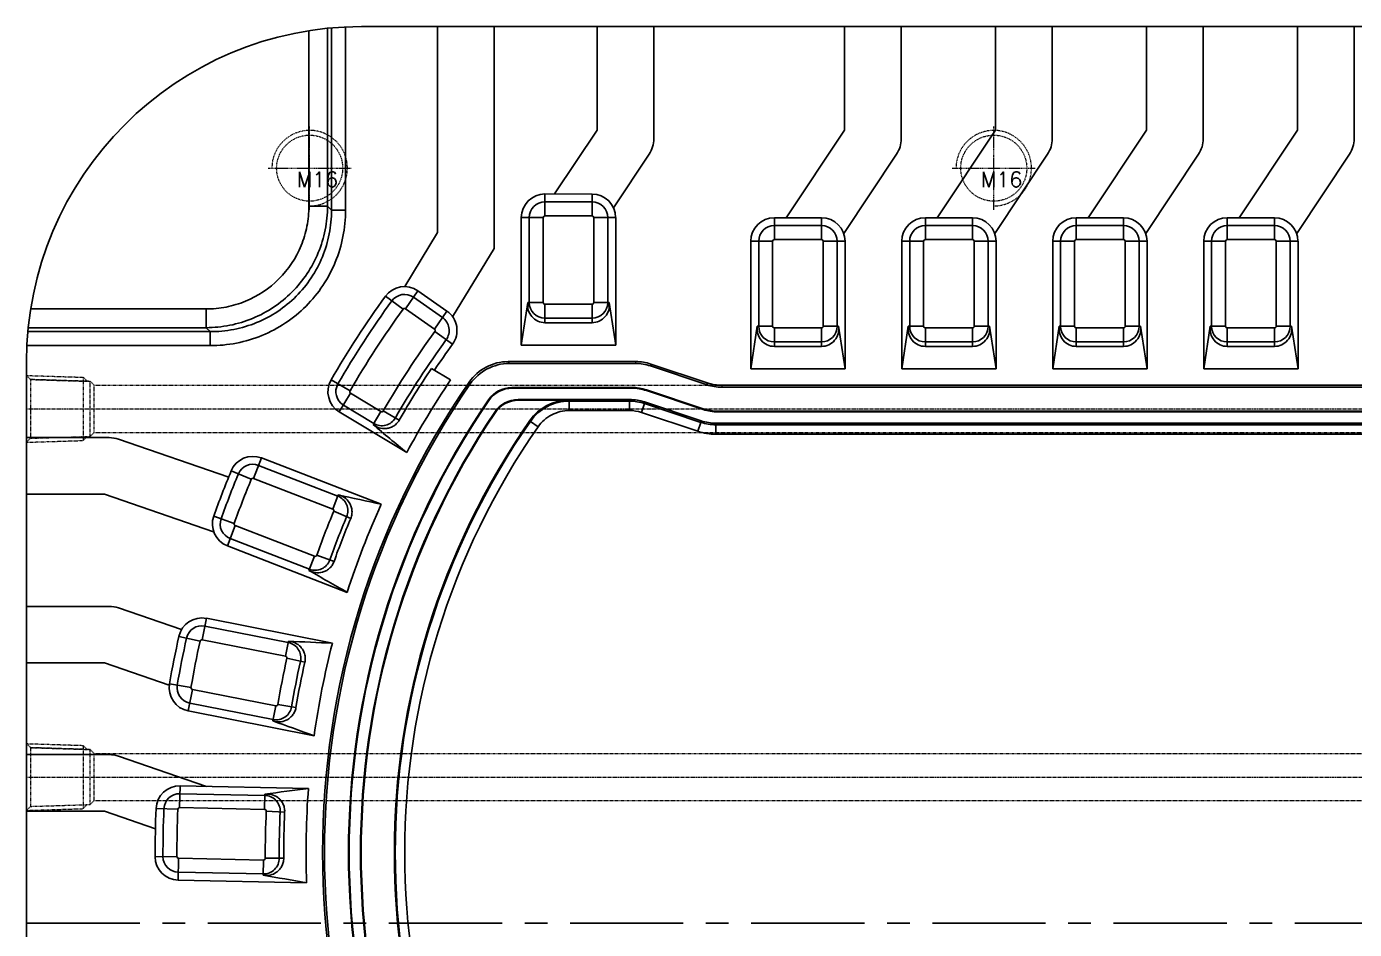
# Model space of a CAD drawing. Header units: millimetres. Extents: x 2105 to 2746, y 1639 to 2029.
# Drawn here: x 2104.6 to 2386, y 1827.9 to 2019.2 of the extents above; entities that cross this region are included whole.
import ezdxf

# ---------------------------------------------------------------- set-up
doc = ezdxf.new("R2010")
doc.units = ezdxf.units.MM
doc.linetypes.add('CENTER', pattern=[0.6, 0.375, -0.075, 0.075, -0.075])
doc.linetypes.add('HIDDEN', pattern=[0.2, 0.1, -0.1])
doc.layers.add('cool', color=153, linetype='HIDDEN', lineweight=9)
doc.layers.add('screw', color=33, linetype='Continuous', lineweight=13)
doc.styles.add('TXT', font='txt.shx', dxfattribs={"bigfont": 'gbcbig.shx'})

# ---------------------------------------------------------------- blocks, each defined once
blk = doc.blocks.new('cool_jt_f12')
at = {"layer": 'cool', "ltscale": 0.3}
for p, q in [((0, 7.0785), (0.856, 6.2225)), ((0, 7.0785), (12, 6.7035)), ((0.856, 6.2225), (0.856, -6.2225)), ((13.5, 5.827375), (0.856, 6.2225)), ((0.856, 6.2225), (13.5, 5.827375)), ((12, 6.7035), (12.856, 5.8475)), ((12, 6.7035), (12, -6.7035)), ((14.327375, 5), (13.5, 5.827375)), ((13.5, -5.827375), (13.5, 5.827375)), ((14.327375, -5), (14.327375, 5)), ((13.5, -5.827375), (14.327375, -5)), ((0.856, -6.2225), (0, -7.0785)), ((0, -7.0785), (12, -6.7035)), ((0.856, -6.2225), (13.5, -5.827375)), ((12, -6.7035), (12.856, -5.8475))]:
    blk.add_line(p, q, dxfattribs=at)
blk = doc.blocks.new('04')
at = {"layer": 'cool', "ltscale": 0.932966}
for p, q in [((562.52, -812.86), (1165.19, -812.86)), ((562.52, -822.86), (1003.19, -822.86))]:
    blk.add_line(p, q, dxfattribs=at)
at = {"layer": 'cool', "color": 1, "linetype": 'CENTER', "ltscale": 0.621977}
blk.add_line((548.19, -817.86), (1178.19, -817.86), dxfattribs=at)
at = {"layer": 'cool', "ltscale": 0.932966}
blk.add_blockref('cool_jt_f12', (548.19, -817.86), dxfattribs=at)
blk = doc.blocks.new('02')
at = {"layer": 'cool', "ltscale": 0.932966}
for p, q in [((1262.52, -963.86), (1863.86, -963.86)), ((1262.52, -973.86), (1863.86, -973.86))]:
    blk.add_line(p, q, dxfattribs=at)
at = {"layer": 'cool', "color": 1, "linetype": 'CENTER', "ltscale": 0.621977}
blk.add_line((1248.19, -968.86), (1878.19, -968.86), dxfattribs=at)
at = {"layer": 'cool', "ltscale": 0.932966}
blk.add_blockref('cool_jt_f12', (1248.19, -968.86), dxfattribs=at)
blk = doc.blocks.new('screw_m16_g')
at = {"layer": 'screw', "color": 1, "linetype": 'CENTER', "ltscale": 0.497582}
for p, q in [((0, -8.8), (0, 8.8)), ((-8.8, 0), (8.8, 0))]:
    blk.add_line(p, q, dxfattribs=at)
at = {"layer": 'screw', "color": 33, "linetype": 'HIDDEN', "ltscale": 0.497582}
blk.add_circle((0, 0), 7, dxfattribs=at)
at = {"layer": 'screw', "color": 92, "linetype": 'HIDDEN', "ltscale": 0.497582}
blk.add_arc((0, 0), 8, 270, 180, dxfattribs=at)
at = {"layer": 'screw', "color": 6, "style": 'TXT'}
blk.add_text('M16', height=3.2, dxfattribs=at).set_placement((-2.72, -4))

msp = doc.modelspace()

# ---------------------------------------------------------------- linework, layer by layer
at = {"color": 7, "linetype": 'Continuous'}
for p, q in [((2164.435, 1981.155), (2164.435, 2018.322)), ((2168.396, 1981.155), (2168.396, 2018.839)), ((2169.235, 1980.315), (2169.235, 2018.92)), ((2172.206, 1980.315), (2172.206, 2019.124)), ((2175.598, 2019.205), (2663.598, 2019.205)), ((2191.695, 2019.205), (2191.695, 1975.542)), ((2203.695, 2019.205), (2203.695, 1972.179)), ((2225.544, 2019.205), (2225.544, 1997.285)), ((2237.544, 2019.205), (2237.544, 1995.47)), ((2277.992, 2019.205), (2277.992, 1997.285)), ((2289.992, 2019.205), (2289.992, 1995.47)), ((2309.992, 2019.205), (2309.992, 1997.285)), ((2321.992, 2019.205), (2321.992, 1995.47)), ((2341.992, 2019.205), (2341.992, 1997.285)), ((2353.992, 2019.205), (2353.992, 1995.47)), ((2373.992, 2019.205), (2373.992, 1997.285)), ((2385.992, 2019.205), (2385.992, 1995.47)), ((2225.544, 1997.285), (2216.522, 1983.733)), ((2277.992, 1997.285), (2265.624, 1978.708)), ((2309.992, 1997.285), (2297.624, 1978.708)), ((2341.992, 1997.285), (2329.624, 1978.708)), ((2373.992, 1997.285), (2361.624, 1978.708)), ((2228.993, 1980.811), (2236.538, 1992.145)), ((2277.803, 1975.347), (2288.986, 1992.145)), ((2309.803, 1975.347), (2320.986, 1992.145)), ((2341.803, 1975.347), (2352.986, 1992.145)), ((2373.803, 1975.347), (2384.986, 1992.145)), ((2214.465, 1979.1), (2214.465, 1983.733)), ((2224.465, 1983.715), (2214.465, 1983.733)), ((2214.465, 1982.054), (2224.465, 1982.054)), ((2224.465, 1979.1), (2224.465, 1983.715)), ((2164.435, 1981.155), (2168.396, 1981.155)), ((2168.396, 1981.155), (2169.235, 1980.315)), ((2172.206, 1980.315), (2169.235, 1980.315)), ((2209.465, 1951.733), (2209.465, 1978.733)), ((2214.098, 1978.733), (2209.465, 1978.733)), ((2211.144, 1960.733), (2211.144, 1978.733)), ((2214.098, 1960.733), (2214.098, 1978.733)), ((2214.465, 1979.1), (2224.465, 1979.1)), ((2224.832, 1978.733), (2224.832, 1960.733)), ((2229.465, 1978.733), (2224.832, 1978.733)), ((2227.786, 1978.733), (2227.786, 1960.733)), ((2229.465, 1978.733), (2229.465, 1951.733)), ((2263.098, 1974.075), (2263.098, 1978.708)), ((2273.098, 1978.69), (2263.098, 1978.708)), ((2273.098, 1974.075), (2273.098, 1978.69)), ((2295.098, 1974.075), (2295.098, 1978.708)), ((2305.098, 1978.69), (2295.098, 1978.708)), ((2305.098, 1974.075), (2305.098, 1978.69)), ((2327.098, 1974.075), (2327.098, 1978.708)), ((2337.098, 1978.69), (2327.098, 1978.708)), ((2337.098, 1974.075), (2337.098, 1978.69)), ((2359.098, 1974.075), (2359.098, 1978.708)), ((2369.098, 1978.69), (2359.098, 1978.708)), ((2369.098, 1974.075), (2369.098, 1978.69)), ((2263.098, 1977.029), (2273.098, 1977.029)), ((2295.098, 1977.029), (2305.098, 1977.029)), ((2327.098, 1977.029), (2337.098, 1977.029)), ((2359.098, 1977.029), (2369.098, 1977.029)), ((2191.695, 1975.542), (2184.751, 1964.127)), ((2258.098, 1946.708), (2258.098, 1973.708)), ((2262.732, 1973.708), (2258.098, 1973.708)), ((2259.777, 1955.708), (2259.777, 1973.708)), ((2262.732, 1955.708), (2262.732, 1973.708)), ((2263.098, 1974.075), (2273.098, 1974.075)), ((2273.465, 1973.708), (2273.465, 1955.708)), ((2278.098, 1973.708), (2273.465, 1973.708)), ((2276.42, 1973.708), (2276.42, 1955.708)), ((2278.098, 1973.708), (2278.098, 1946.708)), ((2290.098, 1946.708), (2290.098, 1973.708)), ((2294.732, 1973.708), (2290.098, 1973.708)), ((2291.777, 1955.708), (2291.777, 1973.708)), ((2294.732, 1955.708), (2294.732, 1973.708)), ((2295.098, 1974.075), (2305.098, 1974.075)), ((2305.465, 1973.708), (2305.465, 1955.708)), ((2310.098, 1973.708), (2305.465, 1973.708)), ((2308.42, 1973.708), (2308.42, 1955.708)), ((2310.098, 1973.708), (2310.098, 1946.708)), ((2322.098, 1946.708), (2322.098, 1973.708)), ((2326.732, 1973.708), (2322.098, 1973.708)), ((2323.777, 1955.708), (2323.777, 1973.708)), ((2326.732, 1955.708), (2326.732, 1973.708)), ((2327.098, 1974.075), (2337.098, 1974.075)), ((2337.465, 1973.708), (2337.465, 1955.708)), ((2342.098, 1973.708), (2337.465, 1973.708)), ((2340.42, 1973.708), (2340.42, 1955.708)), ((2342.098, 1973.708), (2342.098, 1946.708)), ((2354.098, 1946.708), (2354.098, 1973.708)), ((2354.098, 1973.708), (2358.732, 1973.708)), ((2355.777, 1955.708), (2355.777, 1973.708)), ((2358.732, 1955.708), (2358.732, 1973.708)), ((2359.098, 1974.075), (2369.098, 1974.075)), ((2369.465, 1973.708), (2369.465, 1955.708)), ((2369.465, 1973.708), (2374.098, 1973.708)), ((2372.42, 1973.708), (2372.42, 1955.708)), ((2374.098, 1973.708), (2374.098, 1946.708)), ((2194.901, 1957.723), (2203.695, 1972.179)), ((2184.408, 1959.343), (2180.661, 1962.068)), ((2184.915, 1959.427), (2187.562, 1963.208)), ((2186.61, 1961.848), (2192.754, 1957.545)), ((2193.707, 1958.906), (2187.562, 1963.208)), ((2105.481, 1959.369), (2142.649, 1959.369)), ((2142.649, 1959.369), (2142.649, 1955.408)), ((2184.915, 1959.427), (2191.059, 1955.125)), ((2191.059, 1955.125), (2193.707, 1958.906)), ((2210.854, 1960.733), (2209.465, 1951.733)), ((2214.098, 1960.733), (2210.854, 1960.733)), ((2214.465, 1956.463), (2214.465, 1960.366)), ((2224.465, 1960.366), (2214.465, 1960.366)), ((2224.465, 1956.463), (2224.465, 1960.366)), ((2228.076, 1960.733), (2224.832, 1960.733)), ((2229.465, 1951.733), (2228.076, 1960.733)), ((2224.465, 1957.412), (2214.465, 1957.412)), ((2224.465, 1956.463), (2214.465, 1956.463)), ((2104.884, 1954.568), (2143.488, 1954.568)), ((2104.965, 1955.408), (2142.649, 1955.408)), ((2142.649, 1955.408), (2143.488, 1954.568)), ((2143.488, 1951.597), (2143.488, 1954.568)), ((2194.891, 1951.881), (2191.146, 1954.608)), ((2259.487, 1955.708), (2258.098, 1946.708)), ((2262.732, 1955.708), (2259.487, 1955.708)), ((2263.098, 1951.438), (2263.098, 1955.341)), ((2273.098, 1955.341), (2263.098, 1955.341)), ((2273.098, 1951.438), (2273.098, 1955.341)), ((2276.71, 1955.708), (2273.465, 1955.708)), ((2278.098, 1946.708), (2276.71, 1955.708)), ((2290.098, 1946.708), (2291.487, 1955.708)), ((2294.732, 1955.708), (2291.487, 1955.708)), ((2295.098, 1951.438), (2295.098, 1955.341)), ((2305.098, 1955.341), (2295.098, 1955.341)), ((2305.098, 1951.438), (2305.098, 1955.341)), ((2308.71, 1955.708), (2305.465, 1955.708)), ((2308.71, 1955.708), (2310.098, 1946.708)), ((2322.098, 1946.708), (2323.487, 1955.708)), ((2326.732, 1955.708), (2323.487, 1955.708)), ((2327.098, 1951.438), (2327.098, 1955.341)), ((2337.098, 1955.341), (2327.098, 1955.341)), ((2337.098, 1951.438), (2337.098, 1955.341)), ((2340.71, 1955.708), (2337.465, 1955.708)), ((2340.71, 1955.708), (2342.098, 1946.708)), ((2354.098, 1946.708), (2355.487, 1955.708)), ((2355.487, 1955.708), (2358.732, 1955.708)), ((2359.098, 1951.438), (2359.098, 1955.341)), ((2369.098, 1955.341), (2359.098, 1955.341)), ((2369.098, 1951.438), (2369.098, 1955.341)), ((2369.465, 1955.708), (2372.71, 1955.708)), ((2372.71, 1955.708), (2374.098, 1946.708)), ((2104.679, 1951.597), (2143.488, 1951.597)), ((2229.465, 1951.733), (2209.465, 1951.733)), ((2273.098, 1952.387), (2263.098, 1952.387)), ((2273.098, 1951.438), (2263.098, 1951.438)), ((2305.098, 1952.387), (2295.098, 1952.387)), ((2305.098, 1951.438), (2295.098, 1951.438)), ((2337.098, 1952.387), (2327.098, 1952.387)), ((2337.098, 1951.438), (2327.098, 1951.438)), ((2369.098, 1952.387), (2359.098, 1952.387)), ((2369.098, 1951.438), (2359.098, 1951.438)), ((2104.598, 1948.205), (2104.598, 1710.205)), ((2206.9, 1947.817), (2206.687, 1948.223)), ((2206.687, 1948.223), (2233.729, 1948.223)), ((2206.9, 1947.817), (2233.663, 1947.817)), ((2233.663, 1947.817), (2233.729, 1948.223)), ((2236.902, 1947.708), (2236.836, 1947.302)), ((2236.902, 1947.708), (2248.887, 1943.713)), ((2194.48, 1944.332), (2190.428, 1946.782)), ((2236.836, 1947.302), (2248.821, 1943.307)), ((2278.098, 1946.708), (2258.098, 1946.708)), ((2310.098, 1946.708), (2290.098, 1946.708)), ((2342.098, 1946.708), (2322.098, 1946.708)), ((2374.098, 1946.708), (2354.098, 1946.708)), ((2173.158, 1942.022), (2169.145, 1944.337)), ((2198.43, 1943.891), (2198.635, 1943.475)), ((2207.464, 1942.732), (2207.536, 1942.595)), ((2207.464, 1942.732), (2232.837, 1942.732)), ((2207.536, 1942.595), (2232.815, 1942.595)), ((2232.815, 1942.595), (2232.837, 1942.732)), ((2236.011, 1942.217), (2235.989, 1942.08)), ((2235.989, 1942.08), (2247.974, 1938.085)), ((2247.996, 1938.222), (2236.011, 1942.217)), ((2248.821, 1943.307), (2248.887, 1943.713)), ((2252.061, 1943.198), (2251.995, 1942.792)), ((2251.995, 1942.792), (2476.652, 1942.792)), ((2252.061, 1943.198), (2476.586, 1943.198)), ((2170.889, 1937.56), (2173.286, 1941.525)), ((2179.706, 1937.644), (2173.286, 1941.525)), ((2202.564, 1939.97), (2202.493, 1940.109)), ((2208.815, 1940.183), (2208.888, 1940.046)), ((2232.424, 1940.183), (2208.815, 1940.183)), ((2208.888, 1940.046), (2219.523, 1940.046)), ((2219.523, 1940.046), (2219.62, 1939.861)), ((2219.62, 1939.861), (2219.62, 1937.854)), ((2219.62, 1939.861), (2232.372, 1939.861)), ((2232.372, 1939.861), (2232.424, 1940.183)), ((2232.372, 1937.854), (2232.372, 1939.861)), ((2235.545, 1939.346), (2234.911, 1937.442)), ((2235.598, 1939.668), (2235.545, 1939.346)), ((2235.545, 1939.346), (2247.53, 1935.351)), ((2247.582, 1935.673), (2235.598, 1939.668)), ((2185.168, 1928.928), (2170.889, 1937.56)), ((2178.177, 1935.116), (2171.758, 1938.997)), ((2178.036, 1934.882), (2179.706, 1937.644)), ((2183.596, 1935.827), (2180.213, 1937.775)), ((2203.888, 1937.38), (2203.817, 1937.519)), ((2232.372, 1937.854), (2219.62, 1937.854)), ((2234.911, 1937.442), (2246.895, 1933.447)), ((2247.974, 1938.085), (2247.996, 1938.222)), ((2251.148, 1937.57), (2477.499, 1937.57)), ((2251.159, 1937.707), (2251.159, 1937.57)), ((2251.159, 1937.707), (2477.488, 1937.707)), ((2211.381, 1935.556), (2211.288, 1935.746)), ((2213.028, 1934.41), (2211.381, 1935.556)), ((2246.895, 1933.447), (2247.53, 1935.351)), ((2247.53, 1935.351), (2247.582, 1935.673)), ((2250.756, 1935.158), (2250.704, 1934.836)), ((2250.704, 1934.836), (2250.704, 1932.829)), ((2250.704, 1934.836), (2477.835, 1934.836)), ((2477.926, 1935.158), (2250.756, 1935.158)), ((2104.598, 1932.115), (2122.131, 1932.115)), ((2147.436, 1923.765), (2124.081, 1931.789)), ((2477.835, 1932.829), (2250.704, 1932.829)), ((2152.699, 1923.484), (2154.371, 1927.805)), ((2153.765, 1926.24), (2170.558, 1919.742)), ((2154.371, 1927.805), (2179.756, 1917.983)), ((2152.228, 1923.283), (2147.949, 1925.059)), ((2152.699, 1923.484), (2169.492, 1916.987)), ((2104.598, 1920.115), (2121.129, 1920.115)), ((2121.129, 1920.115), (2144.235, 1912.176)), ((2169.492, 1916.987), (2170.655, 1919.994)), ((2148.613, 1913.94), (2144.269, 1915.5)), ((2173.299, 1914.998), (2169.698, 1916.503)), ((2147.154, 1909.153), (2148.826, 1913.474)), ((2165.618, 1906.976), (2148.826, 1913.474)), ((2172.539, 1899.331), (2147.154, 1909.153)), ((2164.552, 1904.221), (2147.76, 1910.718)), ((2164.455, 1903.969), (2165.618, 1906.976)), ((2169.773, 1905.884), (2166.096, 1907.195)), ((2104.598, 1896.363), (2122.131, 1896.363)), ((2137.451, 1891.444), (2124.081, 1896.037)), ((2141.819, 1889.283), (2142.715, 1893.829)), ((2142.391, 1892.182), (2160.056, 1888.699)), ((2142.715, 1893.829), (2169.42, 1888.564)), ((2141.39, 1889.003), (2136.885, 1890.005)), ((2141.819, 1889.283), (2159.485, 1885.8)), ((2159.485, 1885.8), (2160.109, 1888.964)), ((2104.598, 1884.363), (2121.129, 1884.363)), ((2121.129, 1884.363), (2134.843, 1879.651)), ((2163.58, 1884.503), (2159.772, 1885.36)), ((2139.453, 1879.174), (2134.904, 1879.957)), ((2138.847, 1874.206), (2139.743, 1878.752)), ((2157.409, 1875.269), (2139.743, 1878.752)), ((2156.837, 1872.371), (2139.172, 1875.854)), ((2157.409, 1875.269), (2156.785, 1872.106)), ((2161.69, 1874.915), (2157.841, 1875.568)), ((2165.552, 1868.942), (2138.847, 1874.206)), ((2104.598, 1864.955), (2122.131, 1864.955)), ((2142.752, 1858.214), (2124.081, 1864.629)), ((2137.044, 1853.712), (2137.137, 1858.327)), ((2137.137, 1858.327), (2164.35, 1857.797)), ((2137.103, 1856.666), (2155.105, 1856.304)), ((2155.046, 1853.35), (2155.111, 1856.574)), ((2104.598, 1852.955), (2121.129, 1852.955)), ((2121.129, 1852.955), (2131.894, 1849.256)), ((2136.67, 1853.362), (2132.059, 1853.567)), ((2137.044, 1853.712), (2155.046, 1853.35)), ((2159.304, 1852.784), (2155.405, 1852.966)), ((2136.468, 1843.346), (2131.835, 1843.327)), ((2136.735, 1838.349), (2136.828, 1842.981)), ((2154.83, 1842.619), (2136.828, 1842.981)), ((2154.83, 1842.619), (2154.765, 1839.395)), ((2159.107, 1843.013), (2155.204, 1842.988)), ((2163.948, 1837.801), (2136.735, 1838.349)), ((2154.77, 1839.665), (2136.768, 1840.027))]:
    msp.add_line(p, q, dxfattribs=at)
at = {"color": 1, "linetype": 'CENTER', "ltscale": 64}
msp.add_line((2104.598, 1829.205), (2734.598, 1829.205), dxfattribs=at)
at = {"color": 7, "linetype": 'Continuous'}
for centre, radius, start, end in [((2175.598, 1948.205), 71, 90.00007, 180), ((2231.544, 1995.47), 6, 326.34729, 0), ((2283.992, 1995.47), 6, 326.34729, 0), ((2315.992, 1995.47), 6, 326.34729, 0), ((2347.992, 1995.47), 6, 326.34729, 0), ((2379.992, 1995.47), 6, 326.34729, 0), ((2214.465, 1978.733), 5, 90, 180), ((2214.465, 1978.733), 3.321, 90, 180), ((2224.465, 1978.733), 4.982, 0, 90), ((2224.465, 1978.733), 3.321, 0, 90), ((2214.465, 1978.733), 0.367, 90, 180), ((2224.465, 1978.733), 0.367, 0, 90), ((2263.098, 1973.708), 5, 90, 180), ((2273.098, 1973.708), 4.982, 0, 90), ((2295.098, 1973.708), 5, 90, 180), ((2305.098, 1973.708), 4.982, 0, 90), ((2327.098, 1973.708), 5, 90, 180), ((2337.098, 1973.708), 4.982, 0, 90), ((2359.098, 1973.708), 5, 90, 180), ((2369.098, 1973.708), 4.982, 0, 90), ((2263.098, 1973.708), 3.321, 90, 180), ((2273.098, 1973.708), 3.321, 0, 90), ((2295.098, 1973.708), 3.321, 90, 180), ((2305.098, 1973.708), 3.321, 0, 90), ((2327.098, 1973.708), 3.321, 90, 180), ((2337.098, 1973.708), 3.321, 0, 90), ((2359.098, 1973.708), 3.321, 90, 180), ((2369.098, 1973.708), 3.321, 0, 90), ((2263.098, 1973.708), 0.367, 90, 180), ((2273.098, 1973.708), 0.367, 0, 90), ((2295.098, 1973.708), 0.367, 90, 180), ((2305.098, 1973.708), 0.367, 0, 90), ((2327.098, 1973.708), 0.367, 90, 180), ((2337.098, 1973.708), 0.367, 0, 90), ((2359.098, 1973.708), 0.367, 90, 180), ((2369.098, 1973.708), 0.367, 0, 90), ((2342.719, 1844.205), 200.386, 143.9722, 150.02016), ((2184.705, 1959.127), 4.982, 54.99861, 143.9722), ((2184.705, 1959.127), 3.321, 54.99861, 143.9722), ((2342.719, 1844.205), 198.707, 143.9722, 150.02016), ((2342.719, 1844.205), 195.753, 143.9722, 150.02016), ((2184.705, 1959.127), 0.367, 54.99861, 143.9722), ((2190.849, 1954.824), 4.982, 323.93122, 54.99861), ((2214.465, 1960.733), 3.321, 180, 270), ((2214.465, 1960.733), 0.367, 180, 270), ((2224.465, 1960.733), 3.321, 270, 0), ((2224.465, 1960.733), 0.367, 270, 0), ((2190.849, 1954.824), 3.321, 323.93122, 54.99861), ((2342.719, 1844.205), 187.519, 143.93122, 150.06699), ((2190.849, 1954.824), 0.367, 323.93122, 54.99861), ((2263.098, 1955.708), 3.321, 180, 270), ((2263.098, 1955.708), 0.367, 180, 270), ((2273.098, 1955.708), 3.321, 270, 0), ((2273.098, 1955.708), 0.367, 270, 0), ((2295.098, 1955.708), 3.321, 180, 270), ((2295.098, 1955.708), 0.367, 180, 270), ((2305.098, 1955.708), 3.321, 270, 0), ((2305.098, 1955.708), 0.367, 270, 0), ((2327.098, 1955.708), 3.321, 180, 270), ((2327.098, 1955.708), 0.367, 180, 270), ((2337.098, 1955.708), 3.321, 270, 0), ((2337.098, 1955.708), 0.367, 270, 0), ((2359.098, 1955.708), 3.321, 180, 270), ((2359.098, 1955.708), 0.367, 180, 270), ((2369.098, 1955.708), 3.321, 270, 0), ((2369.098, 1955.708), 0.367, 270, 0), ((2342.719, 1844.205), 184.565, 143.93122, 150.06699), ((2342.719, 1844.205), 182.886, 143.93122, 146.02638), ((2206.686, 1938.19), 10.032, 89.99098, 145.40962), ((2206.899, 1937.782), 10.035, 89.99569, 145.43857), ((2342.719, 1844.205), 183.616, 146.0376, 150.06699), ((2342.719, 1844.205), 175.376, 145.36247, 214.63753), ((2342.719, 1844.205), 174.971, 145.43426, 214.56574), ((2173.476, 1941.839), 5, 150.02016, 238.8471), ((2173.476, 1941.839), 3.321, 150.02016, 238.8471), ((2173.476, 1941.839), 0.367, 150.02016, 238.8471), ((2342.719, 1844.205), 178.886, 145.96326, 151.73095), ((2207.463, 1936.712), 6.02, 89.98971, 145.64107), ((2207.535, 1936.575), 6.02, 89.98969, 145.66637), ((2342.719, 1844.205), 169.885, 145.63078, 214.36922), ((2342.719, 1844.205), 169.748, 145.65606, 214.34394), ((2208.814, 1934.163), 6.02, 89.98945, 146.11762), ((2208.887, 1934.026), 6.02, 89.98943, 146.14358), ((2219.523, 1930.011), 10.035, 89.99576, 145.14755), ((2232.36, 1929.755), 10.106, 71.6293, 89.93575), ((2342.719, 1844.205), 167.336, 146.10707, 213.89293), ((2342.719, 1844.205), 167.199, 146.13301, 213.86699), ((2179.896, 1937.958), 0.367, 238.8471, 330.06699), ((2232.363, 1929.774), 8.081, 71.62431, 89.94074), ((2179.896, 1937.958), 3.321, 238.8471, 330.06699), ((2342.719, 1844.205), 160.168, 145.14331, 214.85669), ((2342.719, 1844.205), 159.984, 145.18013, 214.81987), ((2342.719, 1844.205), 157.976, 145.18013, 214.81987), ((2250.713, 1944.931), 10.095, 251.61931, 269.94574), ((2122.131, 1926.115), 6, 71.03787, 90), ((2250.716, 1944.95), 12.121, 251.62431, 269.94074), ((2152.567, 1923.142), 5, 68.8471, 157.45552), ((2152.567, 1923.142), 3.321, 68.8471, 157.45552), ((2342.719, 1844.205), 210.868, 157.45552, 160.23869), ((2342.719, 1844.205), 209.207, 157.45552, 160.23869), ((2342.719, 1844.205), 206.253, 157.45552, 160.23869), ((2152.567, 1923.142), 0.367, 68.8471, 157.45552), ((2169.359, 1916.645), 3.321, 337.32218, 68.8471), ((2169.359, 1916.645), 0.367, 337.32218, 68.8471), ((2342.719, 1844.205), 178.886, 155.64251, 162.05169), ((2148.958, 1913.816), 4.982, 160.23869, 248.8471), ((2148.958, 1913.816), 3.321, 160.23869, 248.8471), ((2148.958, 1913.816), 0.367, 160.23869, 248.8471), ((2342.719, 1844.205), 187.519, 157.32218, 160.37203), ((2342.719, 1844.205), 184.565, 157.32218, 160.37203), ((2342.719, 1844.205), 183.616, 157.32218, 160.37203), ((2165.751, 1907.318), 3.321, 248.8471, 340.37203), ((2165.751, 1907.318), 0.367, 248.8471, 340.37203), ((2122.131, 1890.363), 6, 71.03787, 90), ((2141.748, 1888.923), 4.982, 78.8471, 167.45552), ((2141.748, 1888.923), 3.321, 78.8471, 167.45552), ((2342.719, 1844.205), 210.868, 167.45552, 170.23869), ((2342.719, 1844.205), 209.207, 167.45552, 170.23869), ((2342.719, 1844.205), 206.253, 167.45552, 170.23869), ((2141.748, 1888.923), 0.367, 78.8471, 167.45552), ((2159.414, 1885.44), 3.321, 347.32218, 78.8471), ((2342.719, 1844.205), 178.886, 165.64251, 172.05169), ((2159.414, 1885.44), 0.367, 347.32218, 78.8471), ((2342.719, 1844.205), 187.519, 167.32218, 170.37203), ((2342.719, 1844.205), 184.565, 167.32218, 170.37203), ((2342.719, 1844.205), 183.616, 167.32218, 170.37203), ((2139.814, 1879.112), 4.982, 170.23869, 258.8471), ((2139.814, 1879.112), 3.321, 170.23869, 258.8471), ((2139.814, 1879.112), 0.367, 170.23869, 258.8471), ((2157.48, 1875.629), 3.321, 258.8471, 350.37203), ((2157.48, 1875.629), 0.367, 258.8471, 350.37203), ((2122.131, 1858.955), 6, 71.03787, 90), ((2137.036, 1853.346), 4.982, 88.8471, 177.45552), ((2342.719, 1844.205), 178.886, 175.64251, 182.05169), ((2137.036, 1853.346), 3.321, 88.8471, 177.45552), ((2155.038, 1852.983), 3.321, 357.32218, 88.8471), ((2342.719, 1844.205), 210.868, 177.45552, 180.23869), ((2342.719, 1844.205), 209.207, 177.45552, 180.23869), ((2342.719, 1844.205), 206.253, 177.45552, 180.23869), ((2137.036, 1853.346), 0.367, 88.8471, 177.45552), ((2155.038, 1852.983), 0.367, 357.32218, 88.8471), ((2342.719, 1844.205), 187.519, 177.32218, 180.37203), ((2342.719, 1844.205), 184.565, 177.32218, 180.37203), ((2342.719, 1844.205), 183.616, 177.32218, 180.37203), ((2136.835, 1843.348), 5, 180.23869, 268.8471), ((2136.835, 1843.348), 3.321, 180.23869, 268.8471), ((2136.835, 1843.348), 0.367, 180.23869, 268.8471), ((2154.837, 1842.985), 3.321, 268.8471, 0.37203), ((2154.837, 1842.985), 0.367, 268.8471, 0.37203)]:
    msp.add_arc(centre, radius, start, end, dxfattribs=at)
for centre, major_axis, ratio, start_param, end_param in [((2214.465, 1960.162), (0, 3.699), 0.9880262, 1.4158915, 3.1415927), ((2224.465, 1960.162), (0, 3.699), 0.9880262, -3.1415927, -1.4158915), ((2263.098, 1955.137), (0, 3.699), 0.9880262, 1.4158915, 3.1415927), ((2273.098, 1955.137), (0, 3.699), 0.9880262, -3.1415927, -1.4158915), ((2295.098, 1955.137), (0, 3.699), 0.9880262, 1.4158915, 3.1415927), ((2305.098, 1955.137), (0, 3.699), 0.9880262, -3.1415927, -1.4158915), ((2327.098, 1955.137), (0, 3.699), 0.9880262, 1.4158915, 3.1415927), ((2337.098, 1955.137), (0, 3.699), 0.9880262, -3.1415927, -1.4158915), ((2359.098, 1955.137), (0, 3.699), 0.9880262, 1.4158915, 3.1415927), ((2369.098, 1955.137), (0, 3.699), 0.9880262, -3.1415927, -1.4158915), ((2233.658, 1937.753), (1.612, 9.934), 0.9985935, -0.1606529, 0.1606529), ((2233.724, 1938.159), (1.612, 9.934), 0.9985935, -0.1606529, 0.1606529), ((2232.811, 1932.531), (1.612, 9.934), 0.9985935, -0.1606529, 0.1606529), ((2232.833, 1932.668), (1.612, 9.934), 0.9985935, -0.1606529, 0.1606529), ((2251.999, 1952.856), (1.612, 9.934), 0.9985935, -3.3022455, -2.9809398), ((2252.065, 1953.262), (-1.612, -9.934), 0.9985935, -0.1606529, 0.1606529), ((2232.419, 1930.119), (1.612, 9.934), 0.9985935, -0.1606529, 0.1606529), ((2251.152, 1947.634), (1.612, 9.934), 0.9985935, -3.3022455, -2.9809398), ((2251.174, 1947.771), (-1.612, -9.934), 0.9985935, -0.1606529, 0.1606529), ((2250.761, 1945.222), (-1.612, -9.934), 0.9985935, -0.1606529, 0.1606529)]:
    msp.add_ellipse(centre, major_axis=major_axis, ratio=ratio, start_param=start_param, end_param=end_param, dxfattribs=at)
for points, knots in [([(2142.649, 1959.369), (2144.074, 1959.369), (2146.932, 1959.646), (2152.407, 1961.284), (2158.489, 1965.315), (2162.52, 1971.397), (2164.158, 1976.871), (2164.435, 1979.73), (2164.435, 1981.155)], [0, 0, 0, 0, 0.1253047, 0.2506351, 0.5000186, 0.7493649, 0.8746863, 1, 1, 1, 1]), ([(2142.649, 1955.408), (2144.331, 1955.413), (2147.703, 1955.749), (2152.562, 1957.221), (2157.044, 1959.612), (2160.971, 1962.833), (2164.192, 1966.76), (2166.583, 1971.242), (2168.054, 1976.1), (2168.391, 1979.473), (2168.396, 1981.155)], [0, 0, 0, 0, 0.1249861, 0.2500076, 0.3750039, 0.5000185, 0.6250208, 0.7499923, 0.875005, 1, 1, 1, 1]), ([(2143.488, 1951.597), (2145.367, 1951.597), (2149.133, 1951.961), (2154.563, 1953.59), (2159.572, 1956.249), (2163.959, 1959.841), (2167.553, 1964.229), (2170.213, 1969.238), (2171.842, 1974.669), (2172.206, 1978.437), (2172.206, 1980.315)], [0, 0, 0, 0, 0.1250026, 0.2499882, 0.3749738, 0.4999571, 0.6249425, 0.7499496, 0.8749809, 1, 1, 1, 1]), ([(2143.488, 1954.568), (2145.174, 1954.565), (2148.554, 1954.883), (2153.429, 1956.334), (2157.927, 1958.713), (2161.866, 1961.935), (2165.088, 1965.874), (2167.469, 1970.373), (2168.92, 1975.249), (2169.239, 1978.63), (2169.235, 1980.315)], [0, 0, 0, 0, 0.1249962, 0.2499807, 0.3749688, 0.4999568, 0.624947, 0.7499569, 0.8749873, 1, 1, 1, 1]), ([(2219.62, 1939.861), (2218.026, 1939.861), (2214.795, 1939.061), (2212.292, 1936.866), (2211.381, 1935.556)], [0, 0, 0, 0, 0.4996034, 1, 1, 1, 1]), ([(2219.62, 1937.854), (2218.977, 1937.849), (2217.687, 1937.695), (2215.871, 1936.998), (2214.263, 1935.905), (2213.399, 1934.934), (2213.028, 1934.41)], [0, 0, 0, 0, 0.250003, 0.4999995, 0.7499962, 1, 1, 1, 1]), ([(2178.036, 1934.882), (2178.402, 1934.576), (2179.275, 1934.093), (2180.536, 1933.952), (2181.562, 1934.156), (2182.342, 1934.503), (2183.059, 1935.058), (2183.439, 1935.554), (2183.596, 1935.827)], [0, 0, 0, 0, 0.2238672, 0.4549868, 0.5789557, 0.7109965, 0.852114, 1, 1, 1, 1]), ([(2173.299, 1914.998), (2173.421, 1915.29), (2173.585, 1915.895), (2173.59, 1916.804), (2173.39, 1917.637), (2172.925, 1918.577), (2172.041, 1919.493), (2171.123, 1919.891), (2170.655, 1919.994)], [0, 0, 0, 0, 0.1479344, 0.2890625, 0.4210757, 0.5450025, 0.7760653, 1, 1, 1, 1]), ([(2164.455, 1903.969), (2164.87, 1903.731), (2165.817, 1903.406), (2167.087, 1903.489), (2168.063, 1903.871), (2168.772, 1904.353), (2169.38, 1905.029), (2169.667, 1905.586), (2169.773, 1905.884)], [0, 0, 0, 0, 0.223941, 0.4550104, 0.5789391, 0.7109503, 0.8520715, 1, 1, 1, 1]), ([(2163.58, 1884.503), (2163.65, 1884.812), (2163.706, 1885.436), (2163.553, 1886.332), (2163.211, 1887.118), (2162.59, 1887.963), (2161.561, 1888.711), (2160.587, 1888.943), (2160.109, 1888.964)], [0, 0, 0, 0, 0.1479344, 0.2890625, 0.4210757, 0.5450025, 0.7760653, 1, 1, 1, 1]), ([(2156.785, 1872.106), (2157.235, 1871.943), (2158.224, 1871.788), (2159.461, 1872.091), (2160.356, 1872.636), (2160.97, 1873.233), (2161.452, 1874.005), (2161.637, 1874.603), (2161.69, 1874.915)], [0, 0, 0, 0, 0.223941, 0.4550104, 0.5789391, 0.7109503, 0.8520715, 1, 1, 1, 1]), ([(2159.304, 1852.784), (2159.319, 1853.1), (2159.266, 1853.724), (2158.959, 1854.58), (2158.486, 1855.295), (2157.728, 1856.019), (2156.584, 1856.577), (2155.585, 1856.637), (2155.111, 1856.574)], [0, 0, 0, 0, 0.1479344, 0.2890625, 0.4210757, 0.5450025, 0.7760653, 1, 1, 1, 1]), ([(2154.765, 1839.395), (2155.237, 1839.313), (2156.237, 1839.332), (2157.402, 1839.844), (2158.189, 1840.537), (2158.691, 1841.232), (2159.031, 1842.075), (2159.11, 1842.697), (2159.107, 1843.013)], [0, 0, 0, 0, 0.223941, 0.4550104, 0.5789391, 0.7109503, 0.8520715, 1, 1, 1, 1])]:
    msp.add_open_spline(points, degree=3, knots=knots, dxfattribs=at)
for points in [[(2178.036, 1934.882), (2180.413, 1932.897), (2182.791, 1930.912), (2185.168, 1928.928)], [(2170.655, 1919.994), (2173.689, 1919.324), (2176.723, 1918.654), (2179.756, 1917.983)], [(2172.539, 1899.331), (2169.844, 1900.876), (2167.149, 1902.422), (2164.455, 1903.969)], [(2160.109, 1888.964), (2163.213, 1888.831), (2166.317, 1888.698), (2169.42, 1888.564)], [(2165.552, 1868.942), (2162.629, 1869.996), (2159.707, 1871.051), (2156.785, 1872.106)], [(2155.111, 1856.574), (2158.191, 1856.982), (2161.27, 1857.39), (2164.35, 1857.797)], [(2163.948, 1837.801), (2160.887, 1838.332), (2157.826, 1838.863), (2154.765, 1839.395)]]:
    msp.add_open_spline(points, degree=3, dxfattribs=at)

# ---------------------------------------------------------------- block references
for name, p in [('02', (856.405, 2907.062)), ('04', (1556.405, 2678.062))]:
    msp.add_blockref(name, p)
at = {"layer": 'screw'}
for p in [(2164.598, 1989.205), (2309.598, 1989.205)]:
    msp.add_blockref('screw_m16_g', p, dxfattribs=at)

doc.saveas('drawing.dxf')
